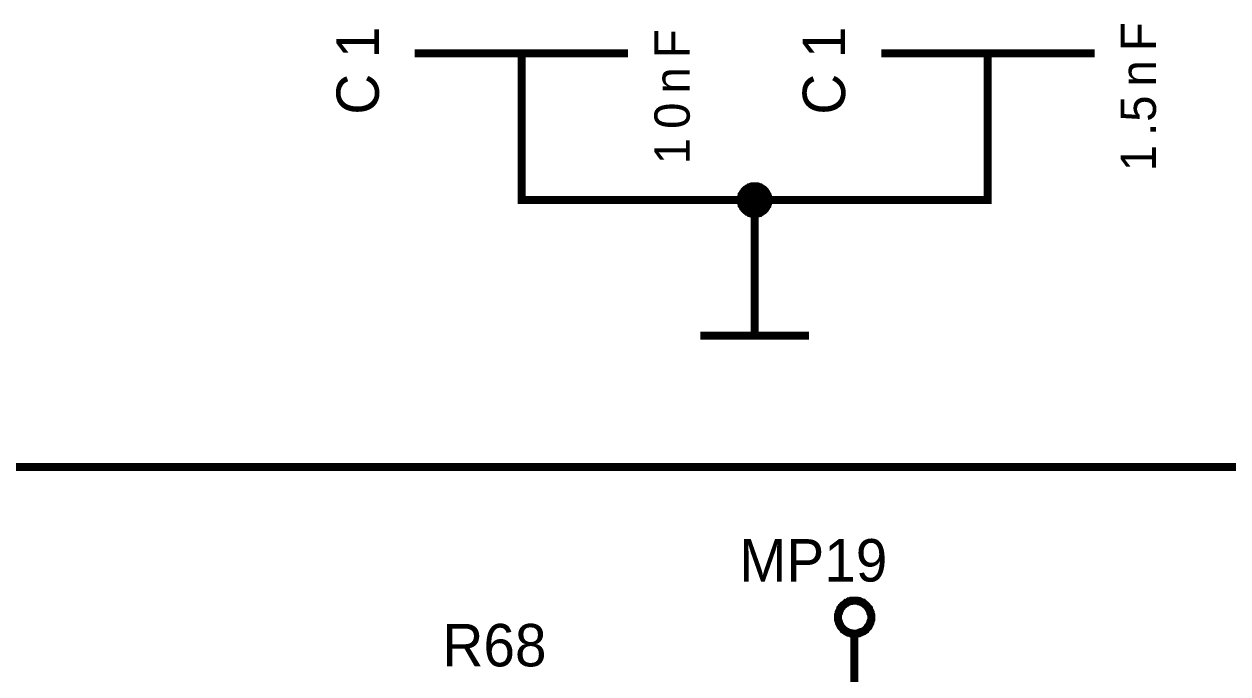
# Model space of a CAD drawing. Header units: millimetres. Extents: x 0 to 420, y 0 to 297.
# Drawn here: x 186.37 to 231.5, y 159.74 to 184.09 of the extents above; entities that cross this region are included whole.
import ezdxf

# ---------------------------------------------------------------- set-up
doc = ezdxf.new("R2010")
doc.units = ezdxf.units.MM
doc.layers.add('Sheet', color=255, linetype='Continuous')

msp = doc.modelspace()

# ---------------------------------------------------------------- linework, layer by layer
at = {"layer": 'Sheet'}
for points, const_width in [([(201.013, 182.992), (209.007, 182.992)], 0.3), ([(205.018, 182.992), (205.018, 179.995)], 0.3), ([(218.507, 182.992), (226.501, 182.992)], 0.3), ([(222.496, 182.992), (222.496, 179.995)], 0.3), ([(205.018, 179.995), (205.018, 177.495), (213.757, 177.495), (222.496, 177.495), (222.496, 179.995)], 0.3), ([(213.244, 177.495), (213.244, 177.528), (213.244, 177.544), (213.244, 177.577), (213.261, 177.594), (213.261, 177.627), (213.261, 177.644), (213.277, 177.677), (213.277, 177.693), (213.294, 177.71), (213.31, 177.743), (213.327, 177.76), (213.327, 177.776), (213.343, 177.793), (213.36, 177.826), (213.376, 177.842), (213.393, 177.859), (213.41, 177.875), (213.426, 177.892), (213.459, 177.909), (213.476, 177.925), (213.492, 177.925), (213.509, 177.942), (213.542, 177.958), (213.558, 177.975), (213.575, 177.975), (213.608, 177.991), (213.625, 177.991), (213.658, 177.991), (213.674, 178.008), (213.707, 178.008), (213.724, 178.008), (213.757, 178.008)], 0.3), ([(213.244, 177.495), (213.244, 177.528), (213.244, 177.544), (213.244, 177.577), (213.261, 177.594), (213.261, 177.627), (213.261, 177.644), (213.277, 177.677), (213.277, 177.693), (213.294, 177.71), (213.31, 177.743), (213.327, 177.76), (213.327, 177.776), (213.343, 177.793), (213.36, 177.826), (213.376, 177.842), (213.393, 177.859), (213.41, 177.875), (213.426, 177.892), (213.459, 177.909), (213.476, 177.925), (213.492, 177.925), (213.509, 177.942), (213.542, 177.958), (213.558, 177.975), (213.575, 177.975), (213.608, 177.991), (213.625, 177.991), (213.658, 177.991), (213.674, 178.008), (213.707, 178.008), (213.724, 178.008), (213.757, 178.008)], 0.3), ([(213.244, 177.495), (213.244, 177.528), (213.244, 177.544), (213.244, 177.577), (213.261, 177.594), (213.261, 177.627), (213.261, 177.644), (213.277, 177.677), (213.277, 177.693), (213.294, 177.71), (213.31, 177.743), (213.327, 177.76), (213.327, 177.776), (213.343, 177.793), (213.36, 177.826), (213.376, 177.842), (213.393, 177.859), (213.41, 177.875), (213.426, 177.892), (213.459, 177.909), (213.476, 177.925), (213.492, 177.925), (213.509, 177.942), (213.542, 177.958), (213.558, 177.975), (213.575, 177.975), (213.608, 177.991), (213.625, 177.991), (213.658, 177.991), (213.674, 178.008), (213.707, 178.008), (213.724, 178.008), (213.757, 178.008)], 0.3), ([(213.244, 177.495), (213.244, 177.528), (213.244, 177.544), (213.244, 177.577), (213.261, 177.594), (213.261, 177.627), (213.261, 177.644), (213.277, 177.677), (213.277, 177.693), (213.294, 177.71), (213.31, 177.743), (213.327, 177.76), (213.327, 177.776), (213.343, 177.793), (213.36, 177.826), (213.376, 177.842), (213.393, 177.859), (213.41, 177.875), (213.426, 177.892), (213.459, 177.909), (213.476, 177.925), (213.492, 177.925), (213.509, 177.942), (213.542, 177.958), (213.558, 177.975), (213.575, 177.975), (213.608, 177.991), (213.625, 177.991), (213.658, 177.991), (213.674, 178.008), (213.707, 178.008), (213.724, 178.008), (213.757, 178.008)], 0.3), ([(213.244, 177.495), (213.244, 177.528), (213.244, 177.544), (213.244, 177.577), (213.261, 177.594), (213.261, 177.627), (213.261, 177.644), (213.277, 177.677), (213.277, 177.693), (213.294, 177.71), (213.31, 177.743), (213.327, 177.76), (213.327, 177.776), (213.343, 177.793), (213.36, 177.826), (213.376, 177.842), (213.393, 177.859), (213.41, 177.875), (213.426, 177.892), (213.459, 177.909), (213.476, 177.925), (213.492, 177.925), (213.509, 177.942), (213.542, 177.958), (213.558, 177.975), (213.575, 177.975), (213.608, 177.991), (213.625, 177.991), (213.658, 177.991), (213.674, 178.008), (213.707, 178.008), (213.724, 178.008), (213.757, 178.008)], 0.0991), ([(213.244, 177.495), (213.244, 177.528), (213.244, 177.544), (213.244, 177.577), (213.261, 177.594), (213.261, 177.627), (213.261, 177.644), (213.277, 177.677), (213.277, 177.693), (213.294, 177.71), (213.31, 177.743), (213.327, 177.76), (213.327, 177.776), (213.343, 177.793), (213.36, 177.826), (213.376, 177.842), (213.393, 177.859), (213.41, 177.875), (213.426, 177.892), (213.459, 177.909), (213.476, 177.925), (213.492, 177.925), (213.509, 177.942), (213.542, 177.958), (213.558, 177.975), (213.575, 177.975), (213.608, 177.991), (213.625, 177.991), (213.658, 177.991), (213.674, 178.008), (213.707, 178.008), (213.724, 178.008), (213.757, 178.008)], 0.0991), ([(213.244, 177.495), (213.244, 177.528), (213.244, 177.544), (213.244, 177.577), (213.261, 177.594), (213.261, 177.627), (213.261, 177.644), (213.277, 177.677), (213.277, 177.693), (213.294, 177.71), (213.31, 177.743), (213.327, 177.76), (213.327, 177.776), (213.343, 177.793), (213.36, 177.826), (213.376, 177.842), (213.393, 177.859), (213.41, 177.875), (213.426, 177.892), (213.459, 177.909), (213.476, 177.925), (213.492, 177.925), (213.509, 177.942), (213.542, 177.958), (213.558, 177.975), (213.575, 177.975), (213.608, 177.991), (213.625, 177.991), (213.658, 177.991), (213.674, 178.008), (213.707, 178.008), (213.724, 178.008), (213.757, 178.008)], 0.0991), ([(213.244, 177.495), (213.244, 177.528), (213.244, 177.544), (213.244, 177.577), (213.261, 177.594), (213.261, 177.627), (213.261, 177.644), (213.277, 177.677), (213.277, 177.693), (213.294, 177.71), (213.31, 177.743), (213.327, 177.76), (213.327, 177.776), (213.343, 177.793), (213.36, 177.826), (213.376, 177.842), (213.393, 177.859), (213.41, 177.875), (213.426, 177.892), (213.459, 177.909), (213.476, 177.925), (213.492, 177.925), (213.509, 177.942), (213.542, 177.958), (213.558, 177.975), (213.575, 177.975), (213.608, 177.991), (213.625, 177.991), (213.658, 177.991), (213.674, 178.008), (213.707, 178.008), (213.724, 178.008), (213.757, 178.008)], 0.0991), ([(213.757, 178.008), (213.757, 178.008)], 0.3), ([(213.757, 178.008), (213.79, 178.008), (213.807, 178.008), (213.84, 178.008), (213.856, 177.991), (213.89, 177.991), (213.906, 177.991), (213.939, 177.975), (213.956, 177.975), (213.972, 177.958), (214.005, 177.942), (214.022, 177.925), (214.038, 177.925), (214.055, 177.909), (214.088, 177.892), (214.105, 177.875), (214.121, 177.859), (214.138, 177.842), (214.154, 177.826), (214.171, 177.793), (214.187, 177.776), (214.187, 177.76), (214.204, 177.743), (214.221, 177.71), (214.237, 177.693), (214.237, 177.677), (214.254, 177.644), (214.254, 177.627), (214.254, 177.594), (214.27, 177.577), (214.27, 177.544), (214.27, 177.528), (214.27, 177.495)], 0.3), ([(213.757, 178.008), (213.757, 178.008)], 0.3), ([(213.757, 178.008), (213.79, 178.008), (213.807, 178.008), (213.84, 178.008), (213.856, 177.991), (213.89, 177.991), (213.906, 177.991), (213.939, 177.975), (213.956, 177.975), (213.972, 177.958), (214.005, 177.942), (214.022, 177.925), (214.038, 177.925), (214.055, 177.909), (214.088, 177.892), (214.105, 177.875), (214.121, 177.859), (214.138, 177.842), (214.154, 177.826), (214.171, 177.793), (214.187, 177.776), (214.187, 177.76), (214.204, 177.743), (214.221, 177.71), (214.237, 177.693), (214.237, 177.677), (214.254, 177.644), (214.254, 177.627), (214.254, 177.594), (214.27, 177.577), (214.27, 177.544), (214.27, 177.528), (214.27, 177.495)], 0.3), ([(213.757, 178.008), (213.757, 178.008)], 0.3), ([(213.757, 178.008), (213.79, 178.008), (213.807, 178.008), (213.84, 178.008), (213.856, 177.991), (213.89, 177.991), (213.906, 177.991), (213.939, 177.975), (213.956, 177.975), (213.972, 177.958), (214.005, 177.942), (214.022, 177.925), (214.038, 177.925), (214.055, 177.909), (214.088, 177.892), (214.105, 177.875), (214.121, 177.859), (214.138, 177.842), (214.154, 177.826), (214.171, 177.793), (214.187, 177.776), (214.187, 177.76), (214.204, 177.743), (214.221, 177.71), (214.237, 177.693), (214.237, 177.677), (214.254, 177.644), (214.254, 177.627), (214.254, 177.594), (214.27, 177.577), (214.27, 177.544), (214.27, 177.528), (214.27, 177.495)], 0.3), ([(213.757, 178.008), (213.757, 178.008)], 0.3), ([(213.757, 178.008), (213.79, 178.008), (213.807, 178.008), (213.84, 178.008), (213.856, 177.991), (213.89, 177.991), (213.906, 177.991), (213.939, 177.975), (213.956, 177.975), (213.972, 177.958), (214.005, 177.942), (214.022, 177.925), (214.038, 177.925), (214.055, 177.909), (214.088, 177.892), (214.105, 177.875), (214.121, 177.859), (214.138, 177.842), (214.154, 177.826), (214.171, 177.793), (214.187, 177.776), (214.187, 177.76), (214.204, 177.743), (214.221, 177.71), (214.237, 177.693), (214.237, 177.677), (214.254, 177.644), (214.254, 177.627), (214.254, 177.594), (214.27, 177.577), (214.27, 177.544), (214.27, 177.528), (214.27, 177.495)], 0.3), ([(213.757, 178.008), (213.757, 178.008)], 0.0991), ([(213.757, 178.008), (213.79, 178.008), (213.807, 178.008), (213.84, 178.008), (213.856, 177.991), (213.89, 177.991), (213.906, 177.991), (213.939, 177.975), (213.956, 177.975), (213.972, 177.958), (214.005, 177.942), (214.022, 177.925), (214.038, 177.925), (214.055, 177.909), (214.088, 177.892), (214.105, 177.875), (214.121, 177.859), (214.138, 177.842), (214.154, 177.826), (214.171, 177.793), (214.187, 177.776), (214.187, 177.76), (214.204, 177.743), (214.221, 177.71), (214.237, 177.693), (214.237, 177.677), (214.254, 177.644), (214.254, 177.627), (214.254, 177.594), (214.27, 177.577), (214.27, 177.544), (214.27, 177.528), (214.27, 177.495)], 0.0991), ([(213.757, 178.008), (213.757, 178.008)], 0.0991), ([(213.757, 178.008), (213.79, 178.008), (213.807, 178.008), (213.84, 178.008), (213.856, 177.991), (213.89, 177.991), (213.906, 177.991), (213.939, 177.975), (213.956, 177.975), (213.972, 177.958), (214.005, 177.942), (214.022, 177.925), (214.038, 177.925), (214.055, 177.909), (214.088, 177.892), (214.105, 177.875), (214.121, 177.859), (214.138, 177.842), (214.154, 177.826), (214.171, 177.793), (214.187, 177.776), (214.187, 177.76), (214.204, 177.743), (214.221, 177.71), (214.237, 177.693), (214.237, 177.677), (214.254, 177.644), (214.254, 177.627), (214.254, 177.594), (214.27, 177.577), (214.27, 177.544), (214.27, 177.528), (214.27, 177.495)], 0.0991), ([(213.757, 178.008), (213.757, 178.008)], 0.0991), ([(213.757, 178.008), (213.79, 178.008), (213.807, 178.008), (213.84, 178.008), (213.856, 177.991), (213.89, 177.991), (213.906, 177.991), (213.939, 177.975), (213.956, 177.975), (213.972, 177.958), (214.005, 177.942), (214.022, 177.925), (214.038, 177.925), (214.055, 177.909), (214.088, 177.892), (214.105, 177.875), (214.121, 177.859), (214.138, 177.842), (214.154, 177.826), (214.171, 177.793), (214.187, 177.776), (214.187, 177.76), (214.204, 177.743), (214.221, 177.71), (214.237, 177.693), (214.237, 177.677), (214.254, 177.644), (214.254, 177.627), (214.254, 177.594), (214.27, 177.577), (214.27, 177.544), (214.27, 177.528), (214.27, 177.495)], 0.0991), ([(213.757, 178.008), (213.757, 178.008)], 0.0991), ([(213.757, 178.008), (213.79, 178.008), (213.807, 178.008), (213.84, 178.008), (213.856, 177.991), (213.89, 177.991), (213.906, 177.991), (213.939, 177.975), (213.956, 177.975), (213.972, 177.958), (214.005, 177.942), (214.022, 177.925), (214.038, 177.925), (214.055, 177.909), (214.088, 177.892), (214.105, 177.875), (214.121, 177.859), (214.138, 177.842), (214.154, 177.826), (214.171, 177.793), (214.187, 177.776), (214.187, 177.76), (214.204, 177.743), (214.221, 177.71), (214.237, 177.693), (214.237, 177.677), (214.254, 177.644), (214.254, 177.627), (214.254, 177.594), (214.27, 177.577), (214.27, 177.544), (214.27, 177.528), (214.27, 177.495)], 0.0991), ([(213.757, 176.981), (213.724, 176.981), (213.707, 176.981), (213.674, 176.981), (213.658, 176.998), (213.625, 176.998), (213.608, 176.998), (213.575, 177.014), (213.558, 177.014), (213.542, 177.031), (213.509, 177.048), (213.492, 177.064), (213.476, 177.064), (213.459, 177.081), (213.426, 177.097), (213.41, 177.114), (213.393, 177.13), (213.376, 177.147), (213.36, 177.163), (213.343, 177.197), (213.327, 177.213), (213.327, 177.23), (213.31, 177.246), (213.294, 177.279), (213.277, 177.296), (213.277, 177.312), (213.261, 177.346), (213.261, 177.362), (213.261, 177.395), (213.244, 177.412), (213.244, 177.445), (213.244, 177.461), (213.244, 177.495)], 0.3), ([(213.244, 177.495), (213.244, 177.495)], 0.3), ([(213.757, 176.981), (213.724, 176.981), (213.707, 176.981), (213.674, 176.981), (213.658, 176.998), (213.625, 176.998), (213.608, 176.998), (213.575, 177.014), (213.558, 177.014), (213.542, 177.031), (213.509, 177.048), (213.492, 177.064), (213.476, 177.064), (213.459, 177.081), (213.426, 177.097), (213.41, 177.114), (213.393, 177.13), (213.376, 177.147), (213.36, 177.163), (213.343, 177.197), (213.327, 177.213), (213.327, 177.23), (213.31, 177.246), (213.294, 177.279), (213.277, 177.296), (213.277, 177.312), (213.261, 177.346), (213.261, 177.362), (213.261, 177.395), (213.244, 177.412), (213.244, 177.445), (213.244, 177.461), (213.244, 177.495)], 0.3), ([(213.244, 177.495), (213.244, 177.495)], 0.3), ([(213.757, 176.981), (213.724, 176.981), (213.707, 176.981), (213.674, 176.981), (213.658, 176.998), (213.625, 176.998), (213.608, 176.998), (213.575, 177.014), (213.558, 177.014), (213.542, 177.031), (213.509, 177.048), (213.492, 177.064), (213.476, 177.064), (213.459, 177.081), (213.426, 177.097), (213.41, 177.114), (213.393, 177.13), (213.376, 177.147), (213.36, 177.163), (213.343, 177.197), (213.327, 177.213), (213.327, 177.23), (213.31, 177.246), (213.294, 177.279), (213.277, 177.296), (213.277, 177.312), (213.261, 177.346), (213.261, 177.362), (213.261, 177.395), (213.244, 177.412), (213.244, 177.445), (213.244, 177.461), (213.244, 177.495)], 0.3), ([(213.244, 177.495), (213.244, 177.495)], 0.3), ([(213.757, 176.981), (213.724, 176.981), (213.707, 176.981), (213.674, 176.981), (213.658, 176.998), (213.625, 176.998), (213.608, 176.998), (213.575, 177.014), (213.558, 177.014), (213.542, 177.031), (213.509, 177.048), (213.492, 177.064), (213.476, 177.064), (213.459, 177.081), (213.426, 177.097), (213.41, 177.114), (213.393, 177.13), (213.376, 177.147), (213.36, 177.163), (213.343, 177.197), (213.327, 177.213), (213.327, 177.23), (213.31, 177.246), (213.294, 177.279), (213.277, 177.296), (213.277, 177.312), (213.261, 177.346), (213.261, 177.362), (213.261, 177.395), (213.244, 177.412), (213.244, 177.445), (213.244, 177.461), (213.244, 177.495)], 0.3), ([(213.244, 177.495), (213.244, 177.495)], 0.3), ([(213.757, 176.981), (213.724, 176.981), (213.707, 176.981), (213.674, 176.981), (213.658, 176.998), (213.625, 176.998), (213.608, 176.998), (213.575, 177.014), (213.558, 177.014), (213.542, 177.031), (213.509, 177.048), (213.492, 177.064), (213.476, 177.064), (213.459, 177.081), (213.426, 177.097), (213.41, 177.114), (213.393, 177.13), (213.376, 177.147), (213.36, 177.163), (213.343, 177.197), (213.327, 177.213), (213.327, 177.23), (213.31, 177.246), (213.294, 177.279), (213.277, 177.296), (213.277, 177.312), (213.261, 177.346), (213.261, 177.362), (213.261, 177.395), (213.244, 177.412), (213.244, 177.445), (213.244, 177.461), (213.244, 177.495)], 0.0991), ([(213.244, 177.495), (213.244, 177.495)], 0.0991), ([(213.757, 176.981), (213.724, 176.981), (213.707, 176.981), (213.674, 176.981), (213.658, 176.998), (213.625, 176.998), (213.608, 176.998), (213.575, 177.014), (213.558, 177.014), (213.542, 177.031), (213.509, 177.048), (213.492, 177.064), (213.476, 177.064), (213.459, 177.081), (213.426, 177.097), (213.41, 177.114), (213.393, 177.13), (213.376, 177.147), (213.36, 177.163), (213.343, 177.197), (213.327, 177.213), (213.327, 177.23), (213.31, 177.246), (213.294, 177.279), (213.277, 177.296), (213.277, 177.312), (213.261, 177.346), (213.261, 177.362), (213.261, 177.395), (213.244, 177.412), (213.244, 177.445), (213.244, 177.461), (213.244, 177.495)], 0.0991), ([(213.244, 177.495), (213.244, 177.495)], 0.0991), ([(213.757, 176.981), (213.724, 176.981), (213.707, 176.981), (213.674, 176.981), (213.658, 176.998), (213.625, 176.998), (213.608, 176.998), (213.575, 177.014), (213.558, 177.014), (213.542, 177.031), (213.509, 177.048), (213.492, 177.064), (213.476, 177.064), (213.459, 177.081), (213.426, 177.097), (213.41, 177.114), (213.393, 177.13), (213.376, 177.147), (213.36, 177.163), (213.343, 177.197), (213.327, 177.213), (213.327, 177.23), (213.31, 177.246), (213.294, 177.279), (213.277, 177.296), (213.277, 177.312), (213.261, 177.346), (213.261, 177.362), (213.261, 177.395), (213.244, 177.412), (213.244, 177.445), (213.244, 177.461), (213.244, 177.495)], 0.0991), ([(213.244, 177.495), (213.244, 177.495)], 0.0991), ([(213.757, 176.981), (213.724, 176.981), (213.707, 176.981), (213.674, 176.981), (213.658, 176.998), (213.625, 176.998), (213.608, 176.998), (213.575, 177.014), (213.558, 177.014), (213.542, 177.031), (213.509, 177.048), (213.492, 177.064), (213.476, 177.064), (213.459, 177.081), (213.426, 177.097), (213.41, 177.114), (213.393, 177.13), (213.376, 177.147), (213.36, 177.163), (213.343, 177.197), (213.327, 177.213), (213.327, 177.23), (213.31, 177.246), (213.294, 177.279), (213.277, 177.296), (213.277, 177.312), (213.261, 177.346), (213.261, 177.362), (213.261, 177.395), (213.244, 177.412), (213.244, 177.445), (213.244, 177.461), (213.244, 177.495)], 0.0991), ([(213.244, 177.495), (213.244, 177.495)], 0.0991), ([(213.757, 177.495), (213.757, 172.411)], 0.3), ([(214.27, 177.495), (214.27, 177.461), (214.27, 177.445), (214.27, 177.412), (214.254, 177.395), (214.254, 177.362), (214.254, 177.346), (214.237, 177.312), (214.237, 177.296), (214.221, 177.279), (214.204, 177.246), (214.187, 177.23), (214.187, 177.213), (214.171, 177.197), (214.154, 177.163), (214.138, 177.147), (214.121, 177.13), (214.105, 177.114), (214.088, 177.097), (214.055, 177.081), (214.038, 177.064), (214.022, 177.064), (214.005, 177.048), (213.972, 177.031), (213.956, 177.014), (213.939, 177.014), (213.906, 176.998), (213.89, 176.998), (213.856, 176.998), (213.84, 176.981), (213.807, 176.981), (213.79, 176.981), (213.757, 176.981)], 0.3), ([(214.27, 177.495), (214.27, 177.461), (214.27, 177.445), (214.27, 177.412), (214.254, 177.395), (214.254, 177.362), (214.254, 177.346), (214.237, 177.312), (214.237, 177.296), (214.221, 177.279), (214.204, 177.246), (214.187, 177.23), (214.187, 177.213), (214.171, 177.197), (214.154, 177.163), (214.138, 177.147), (214.121, 177.13), (214.105, 177.114), (214.088, 177.097), (214.055, 177.081), (214.038, 177.064), (214.022, 177.064), (214.005, 177.048), (213.972, 177.031), (213.956, 177.014), (213.939, 177.014), (213.906, 176.998), (213.89, 176.998), (213.856, 176.998), (213.84, 176.981), (213.807, 176.981), (213.79, 176.981), (213.757, 176.981)], 0.3), ([(214.27, 177.495), (214.27, 177.461), (214.27, 177.445), (214.27, 177.412), (214.254, 177.395), (214.254, 177.362), (214.254, 177.346), (214.237, 177.312), (214.237, 177.296), (214.221, 177.279), (214.204, 177.246), (214.187, 177.23), (214.187, 177.213), (214.171, 177.197), (214.154, 177.163), (214.138, 177.147), (214.121, 177.13), (214.105, 177.114), (214.088, 177.097), (214.055, 177.081), (214.038, 177.064), (214.022, 177.064), (214.005, 177.048), (213.972, 177.031), (213.956, 177.014), (213.939, 177.014), (213.906, 176.998), (213.89, 176.998), (213.856, 176.998), (213.84, 176.981), (213.807, 176.981), (213.79, 176.981), (213.757, 176.981)], 0.3), ([(214.27, 177.495), (214.27, 177.461), (214.27, 177.445), (214.27, 177.412), (214.254, 177.395), (214.254, 177.362), (214.254, 177.346), (214.237, 177.312), (214.237, 177.296), (214.221, 177.279), (214.204, 177.246), (214.187, 177.23), (214.187, 177.213), (214.171, 177.197), (214.154, 177.163), (214.138, 177.147), (214.121, 177.13), (214.105, 177.114), (214.088, 177.097), (214.055, 177.081), (214.038, 177.064), (214.022, 177.064), (214.005, 177.048), (213.972, 177.031), (213.956, 177.014), (213.939, 177.014), (213.906, 176.998), (213.89, 176.998), (213.856, 176.998), (213.84, 176.981), (213.807, 176.981), (213.79, 176.981), (213.757, 176.981)], 0.3), ([(214.27, 177.495), (214.27, 177.461), (214.27, 177.445), (214.27, 177.412), (214.254, 177.395), (214.254, 177.362), (214.254, 177.346), (214.237, 177.312), (214.237, 177.296), (214.221, 177.279), (214.204, 177.246), (214.187, 177.23), (214.187, 177.213), (214.171, 177.197), (214.154, 177.163), (214.138, 177.147), (214.121, 177.13), (214.105, 177.114), (214.088, 177.097), (214.055, 177.081), (214.038, 177.064), (214.022, 177.064), (214.005, 177.048), (213.972, 177.031), (213.956, 177.014), (213.939, 177.014), (213.906, 176.998), (213.89, 176.998), (213.856, 176.998), (213.84, 176.981), (213.807, 176.981), (213.79, 176.981), (213.757, 176.981)], 0.0991), ([(214.27, 177.495), (214.27, 177.461), (214.27, 177.445), (214.27, 177.412), (214.254, 177.395), (214.254, 177.362), (214.254, 177.346), (214.237, 177.312), (214.237, 177.296), (214.221, 177.279), (214.204, 177.246), (214.187, 177.23), (214.187, 177.213), (214.171, 177.197), (214.154, 177.163), (214.138, 177.147), (214.121, 177.13), (214.105, 177.114), (214.088, 177.097), (214.055, 177.081), (214.038, 177.064), (214.022, 177.064), (214.005, 177.048), (213.972, 177.031), (213.956, 177.014), (213.939, 177.014), (213.906, 176.998), (213.89, 176.998), (213.856, 176.998), (213.84, 176.981), (213.807, 176.981), (213.79, 176.981), (213.757, 176.981)], 0.0991), ([(214.27, 177.495), (214.27, 177.461), (214.27, 177.445), (214.27, 177.412), (214.254, 177.395), (214.254, 177.362), (214.254, 177.346), (214.237, 177.312), (214.237, 177.296), (214.221, 177.279), (214.204, 177.246), (214.187, 177.23), (214.187, 177.213), (214.171, 177.197), (214.154, 177.163), (214.138, 177.147), (214.121, 177.13), (214.105, 177.114), (214.088, 177.097), (214.055, 177.081), (214.038, 177.064), (214.022, 177.064), (214.005, 177.048), (213.972, 177.031), (213.956, 177.014), (213.939, 177.014), (213.906, 176.998), (213.89, 176.998), (213.856, 176.998), (213.84, 176.981), (213.807, 176.981), (213.79, 176.981), (213.757, 176.981)], 0.0991), ([(214.27, 177.495), (214.27, 177.461), (214.27, 177.445), (214.27, 177.412), (214.254, 177.395), (214.254, 177.362), (214.254, 177.346), (214.237, 177.312), (214.237, 177.296), (214.221, 177.279), (214.204, 177.246), (214.187, 177.23), (214.187, 177.213), (214.171, 177.197), (214.154, 177.163), (214.138, 177.147), (214.121, 177.13), (214.105, 177.114), (214.088, 177.097), (214.055, 177.081), (214.038, 177.064), (214.022, 177.064), (214.005, 177.048), (213.972, 177.031), (213.956, 177.014), (213.939, 177.014), (213.906, 176.998), (213.89, 176.998), (213.856, 176.998), (213.84, 176.981), (213.807, 176.981), (213.79, 176.981), (213.757, 176.981)], 0.0991), ([(214.27, 177.495), (214.27, 177.495), (214.27, 177.495), (214.27, 177.495), (214.27, 177.495), (214.27, 177.495), (214.27, 177.495), (214.27, 177.495), (214.27, 177.495), (214.27, 177.495), (214.27, 177.495), (214.27, 177.495), (214.27, 177.495), (214.27, 177.495), (214.27, 177.495), (214.27, 177.495), (214.27, 177.495), (214.27, 177.495), (214.27, 177.495), (214.27, 177.495), (214.27, 177.495), (214.27, 177.495), (214.27, 177.495), (214.27, 177.495), (214.27, 177.495), (214.27, 177.495), (214.27, 177.495), (214.27, 177.495), (214.27, 177.495), (214.27, 177.495), (214.27, 177.495), (214.27, 177.495), (214.27, 177.495)], 0.3), ([(214.27, 177.495), (214.27, 177.495)], 0.3), ([(214.27, 177.495), (214.27, 177.495), (214.27, 177.495), (214.27, 177.495), (214.27, 177.495), (214.27, 177.495), (214.27, 177.495), (214.27, 177.495), (214.27, 177.495), (214.27, 177.495), (214.27, 177.495), (214.27, 177.495), (214.27, 177.495), (214.27, 177.495), (214.27, 177.495), (214.27, 177.495), (214.27, 177.495), (214.27, 177.495), (214.27, 177.495), (214.27, 177.495), (214.27, 177.495), (214.27, 177.495), (214.27, 177.495), (214.27, 177.495), (214.27, 177.495), (214.27, 177.495), (214.27, 177.495), (214.27, 177.495), (214.27, 177.495), (214.27, 177.495), (214.27, 177.495), (214.27, 177.495), (214.27, 177.495)], 0.3), ([(214.27, 177.495), (214.27, 177.495)], 0.3), ([(214.27, 177.495), (214.27, 177.495), (214.27, 177.495), (214.27, 177.495), (214.27, 177.495), (214.27, 177.495), (214.27, 177.495), (214.27, 177.495), (214.27, 177.495), (214.27, 177.495), (214.27, 177.495), (214.27, 177.495), (214.27, 177.495), (214.27, 177.495), (214.27, 177.495), (214.27, 177.495), (214.27, 177.495), (214.27, 177.495), (214.27, 177.495), (214.27, 177.495), (214.27, 177.495), (214.27, 177.495), (214.27, 177.495), (214.27, 177.495), (214.27, 177.495), (214.27, 177.495), (214.27, 177.495), (214.27, 177.495), (214.27, 177.495), (214.27, 177.495), (214.27, 177.495), (214.27, 177.495), (214.27, 177.495)], 0.3), ([(214.27, 177.495), (214.27, 177.495)], 0.3), ([(214.27, 177.495), (214.27, 177.495), (214.27, 177.495), (214.27, 177.495), (214.27, 177.495), (214.27, 177.495), (214.27, 177.495), (214.27, 177.495), (214.27, 177.495), (214.27, 177.495), (214.27, 177.495), (214.27, 177.495), (214.27, 177.495), (214.27, 177.495), (214.27, 177.495), (214.27, 177.495), (214.27, 177.495), (214.27, 177.495), (214.27, 177.495), (214.27, 177.495), (214.27, 177.495), (214.27, 177.495), (214.27, 177.495), (214.27, 177.495), (214.27, 177.495), (214.27, 177.495), (214.27, 177.495), (214.27, 177.495), (214.27, 177.495), (214.27, 177.495), (214.27, 177.495), (214.27, 177.495), (214.27, 177.495)], 0.3), ([(214.27, 177.495), (214.27, 177.495)], 0.3), ([(214.27, 177.495), (214.27, 177.495), (214.27, 177.495), (214.27, 177.495), (214.27, 177.495), (214.27, 177.495), (214.27, 177.495), (214.27, 177.495), (214.27, 177.495), (214.27, 177.495), (214.27, 177.495), (214.27, 177.495), (214.27, 177.495), (214.27, 177.495), (214.27, 177.495), (214.27, 177.495), (214.27, 177.495), (214.27, 177.495), (214.27, 177.495), (214.27, 177.495), (214.27, 177.495), (214.27, 177.495), (214.27, 177.495), (214.27, 177.495), (214.27, 177.495), (214.27, 177.495), (214.27, 177.495), (214.27, 177.495), (214.27, 177.495), (214.27, 177.495), (214.27, 177.495), (214.27, 177.495), (214.27, 177.495)], 0.0991), ([(214.27, 177.495), (214.27, 177.495)], 0.0991), ([(214.27, 177.495), (214.27, 177.495), (214.27, 177.495), (214.27, 177.495), (214.27, 177.495), (214.27, 177.495), (214.27, 177.495), (214.27, 177.495), (214.27, 177.495), (214.27, 177.495), (214.27, 177.495), (214.27, 177.495), (214.27, 177.495), (214.27, 177.495), (214.27, 177.495), (214.27, 177.495), (214.27, 177.495), (214.27, 177.495), (214.27, 177.495), (214.27, 177.495), (214.27, 177.495), (214.27, 177.495), (214.27, 177.495), (214.27, 177.495), (214.27, 177.495), (214.27, 177.495), (214.27, 177.495), (214.27, 177.495), (214.27, 177.495), (214.27, 177.495), (214.27, 177.495), (214.27, 177.495), (214.27, 177.495)], 0.0991), ([(214.27, 177.495), (214.27, 177.495)], 0.0991), ([(214.27, 177.495), (214.27, 177.495), (214.27, 177.495), (214.27, 177.495), (214.27, 177.495), (214.27, 177.495), (214.27, 177.495), (214.27, 177.495), (214.27, 177.495), (214.27, 177.495), (214.27, 177.495), (214.27, 177.495), (214.27, 177.495), (214.27, 177.495), (214.27, 177.495), (214.27, 177.495), (214.27, 177.495), (214.27, 177.495), (214.27, 177.495), (214.27, 177.495), (214.27, 177.495), (214.27, 177.495), (214.27, 177.495), (214.27, 177.495), (214.27, 177.495), (214.27, 177.495), (214.27, 177.495), (214.27, 177.495), (214.27, 177.495), (214.27, 177.495), (214.27, 177.495), (214.27, 177.495), (214.27, 177.495)], 0.0991), ([(214.27, 177.495), (214.27, 177.495)], 0.0991), ([(214.27, 177.495), (214.27, 177.495), (214.27, 177.495), (214.27, 177.495), (214.27, 177.495), (214.27, 177.495), (214.27, 177.495), (214.27, 177.495), (214.27, 177.495), (214.27, 177.495), (214.27, 177.495), (214.27, 177.495), (214.27, 177.495), (214.27, 177.495), (214.27, 177.495), (214.27, 177.495), (214.27, 177.495), (214.27, 177.495), (214.27, 177.495), (214.27, 177.495), (214.27, 177.495), (214.27, 177.495), (214.27, 177.495), (214.27, 177.495), (214.27, 177.495), (214.27, 177.495), (214.27, 177.495), (214.27, 177.495), (214.27, 177.495), (214.27, 177.495), (214.27, 177.495), (214.27, 177.495), (214.27, 177.495)], 0.0991), ([(214.27, 177.495), (214.27, 177.495)], 0.0991), ([(211.721, 172.411), (215.793, 172.411)], 0.3), ([(232.493, 167.493), (72.576, 167.493)], 0.3), ([(216.885, 161.863), (216.885, 161.896), (216.885, 161.929), (216.885, 161.962), (216.902, 161.995), (216.902, 162.029), (216.918, 162.045), (216.918, 162.078), (216.935, 162.111), (216.951, 162.128), (216.968, 162.161), (216.968, 162.194), (216.985, 162.211), (217.001, 162.244), (217.034, 162.26), (217.051, 162.294), (217.067, 162.31), (217.084, 162.327), (217.117, 162.343), (217.134, 162.36), (217.167, 162.393), (217.183, 162.409), (217.216, 162.409), (217.233, 162.426), (217.266, 162.443), (217.282, 162.459), (217.316, 162.459), (217.349, 162.476), (217.382, 162.476), (217.398, 162.492), (217.431, 162.492), (217.465, 162.492), (217.498, 162.492)], 0.3), ([(217.498, 162.492), (217.465, 162.492), (217.431, 162.492), (217.398, 162.492), (217.382, 162.476), (217.349, 162.476), (217.316, 162.459), (217.282, 162.459), (217.266, 162.443), (217.233, 162.426), (217.216, 162.409), (217.183, 162.409), (217.167, 162.393), (217.134, 162.36), (217.117, 162.343), (217.084, 162.327), (217.067, 162.31), (217.051, 162.294), (217.034, 162.26), (217.001, 162.244), (216.985, 162.211), (216.968, 162.194), (216.968, 162.161), (216.951, 162.128), (216.935, 162.111), (216.918, 162.078), (216.918, 162.045), (216.902, 162.029), (216.902, 161.995), (216.885, 161.962), (216.885, 161.929), (216.885, 161.896), (216.885, 161.863)], 0.3), ([(217.498, 162.492), (217.531, 162.492), (217.564, 162.492), (217.597, 162.492), (217.63, 162.476), (217.663, 162.476), (217.68, 162.459), (217.713, 162.459), (217.746, 162.443), (217.762, 162.426), (217.796, 162.409), (217.829, 162.409), (217.845, 162.393), (217.878, 162.36), (217.895, 162.343), (217.928, 162.327), (217.945, 162.31), (217.961, 162.294), (217.978, 162.26), (217.994, 162.244), (218.027, 162.211), (218.044, 162.194), (218.044, 162.161), (218.06, 162.128), (218.077, 162.111), (218.093, 162.078), (218.093, 162.045), (218.11, 162.029), (218.11, 161.995), (218.127, 161.962), (218.127, 161.929), (218.127, 161.896), (218.127, 161.863)], 0.3), ([(218.127, 161.863), (218.127, 161.896), (218.127, 161.929), (218.127, 161.962), (218.11, 161.995), (218.11, 162.029), (218.093, 162.045), (218.093, 162.078), (218.077, 162.111), (218.06, 162.128), (218.044, 162.161), (218.044, 162.194), (218.027, 162.211), (217.994, 162.244), (217.978, 162.26), (217.961, 162.294), (217.945, 162.31), (217.928, 162.327), (217.895, 162.343), (217.878, 162.36), (217.845, 162.393), (217.829, 162.409), (217.796, 162.409), (217.762, 162.426), (217.746, 162.443), (217.713, 162.459), (217.68, 162.459), (217.663, 162.476), (217.63, 162.476), (217.597, 162.492), (217.564, 162.492), (217.531, 162.492), (217.498, 162.492)], 0.3), ([(217.498, 161.25), (217.465, 161.25), (217.431, 161.25), (217.398, 161.25), (217.382, 161.267), (217.349, 161.267), (217.316, 161.283), (217.282, 161.283), (217.266, 161.3), (217.233, 161.317), (217.216, 161.317), (217.183, 161.333), (217.167, 161.35), (217.134, 161.366), (217.117, 161.383), (217.084, 161.399), (217.067, 161.432), (217.051, 161.449), (217.034, 161.466), (217.001, 161.499), (216.985, 161.515), (216.968, 161.548), (216.968, 161.565), (216.951, 161.598), (216.935, 161.615), (216.918, 161.648), (216.918, 161.681), (216.902, 161.714), (216.902, 161.731), (216.885, 161.764), (216.885, 161.797), (216.885, 161.83), (216.885, 161.863)], 0.3), ([(216.885, 161.863), (216.885, 161.863)], 0.3), ([(216.885, 161.863), (216.885, 161.83), (216.885, 161.797), (216.885, 161.764), (216.902, 161.731), (216.902, 161.714), (216.918, 161.681), (216.918, 161.648), (216.935, 161.615), (216.951, 161.598), (216.968, 161.565), (216.968, 161.548), (216.985, 161.515), (217.001, 161.499), (217.034, 161.466), (217.051, 161.449), (217.067, 161.432), (217.084, 161.399), (217.117, 161.383), (217.134, 161.366), (217.167, 161.35), (217.183, 161.333), (217.216, 161.317), (217.233, 161.317), (217.266, 161.3), (217.282, 161.283), (217.316, 161.283), (217.349, 161.267), (217.382, 161.267), (217.398, 161.25), (217.431, 161.25), (217.465, 161.25), (217.498, 161.25)], 0.3), ([(218.127, 161.863), (218.127, 161.83), (218.127, 161.797), (218.127, 161.764), (218.11, 161.731), (218.11, 161.714), (218.093, 161.681), (218.093, 161.648), (218.077, 161.615), (218.06, 161.598), (218.044, 161.565), (218.044, 161.548), (218.027, 161.515), (217.994, 161.499), (217.978, 161.466), (217.961, 161.449), (217.945, 161.432), (217.928, 161.399), (217.895, 161.383), (217.878, 161.366), (217.845, 161.35), (217.829, 161.333), (217.796, 161.317), (217.762, 161.317), (217.746, 161.3), (217.713, 161.283), (217.68, 161.283), (217.663, 161.267), (217.63, 161.267), (217.597, 161.25), (217.564, 161.25), (217.531, 161.25), (217.498, 161.25)], 0.3), ([(217.498, 161.25), (217.531, 161.25), (217.564, 161.25), (217.597, 161.25), (217.63, 161.267), (217.663, 161.267), (217.68, 161.283), (217.713, 161.283), (217.746, 161.3), (217.762, 161.317), (217.796, 161.317), (217.829, 161.333), (217.845, 161.35), (217.878, 161.366), (217.895, 161.383), (217.928, 161.399), (217.945, 161.432), (217.961, 161.449), (217.978, 161.466), (217.994, 161.499), (218.027, 161.515), (218.044, 161.548), (218.044, 161.565), (218.06, 161.598), (218.077, 161.615), (218.093, 161.648), (218.093, 161.681), (218.11, 161.714), (218.11, 161.731), (218.127, 161.764), (218.127, 161.797), (218.127, 161.83), (218.127, 161.863)], 0.3), ([(218.127, 161.863), (218.127, 161.863), (218.127, 161.863), (218.127, 161.863), (218.127, 161.863), (218.127, 161.863), (218.127, 161.863), (218.127, 161.863), (218.127, 161.863), (218.127, 161.863), (218.127, 161.863), (218.127, 161.863), (218.127, 161.863), (218.127, 161.863), (218.127, 161.863), (218.127, 161.863), (218.127, 161.863), (218.127, 161.863), (218.127, 161.863), (218.127, 161.863), (218.127, 161.863), (218.127, 161.863), (218.127, 161.863), (218.127, 161.863), (218.127, 161.863), (218.127, 161.863), (218.127, 161.863), (218.127, 161.863), (218.127, 161.863), (218.127, 161.863), (218.127, 161.863), (218.127, 161.863), (218.127, 161.863)], 0.3), ([(218.127, 161.863), (218.127, 161.863)], 0.3), ([(217.498, 161.25), (217.498, 159.992)], 0.3), ([(217.498, 157.491), (217.498, 159.992)], 0.3)]:
    msp.add_lwpolyline(points, dxfattribs=dict(at, const_width=const_width))
at = {"layer": 'Sheet', "const_width": 0.508}
msp.add_lwpolyline([(213.496, 177.5, 1), (214.004, 177.5, 1)], format="xyb", close=True, dxfattribs=at)

# ---------------------------------------------------------------- texts
at = {"layer": 'Sheet'}
for s, height, p in [('1', 1.59, (199.672, 182.81)), ('F', 1.325, (211.324, 182.81)), ('1', 1.59, (217.15, 182.81)), ('F', 1.325, (228.802, 183.075)), ('n', 1.325, (211.324, 181.485)), ('n', 1.325, (228.802, 181.75)), ('C', 1.59, (199.672, 180.69)), ('C', 1.59, (217.15, 180.69)), ('0', 1.325, (211.324, 180.161)), ('5', 1.325, (228.802, 180.426)), ('.', 1.325, (228.802, 179.896)), ('1', 1.325, (211.324, 178.836)), ('1', 1.325, (228.802, 178.571))]:
    msp.add_text(s, height=height, rotation=90, dxfattribs=at).set_placement(p)
for s, p in [('MP19', (213.178, 163.204)), ('R68', (202.055, 160.025))]:
    msp.add_text(s, height=1.5897, dxfattribs=at).set_placement(p)

doc.saveas('drawing.dxf')
